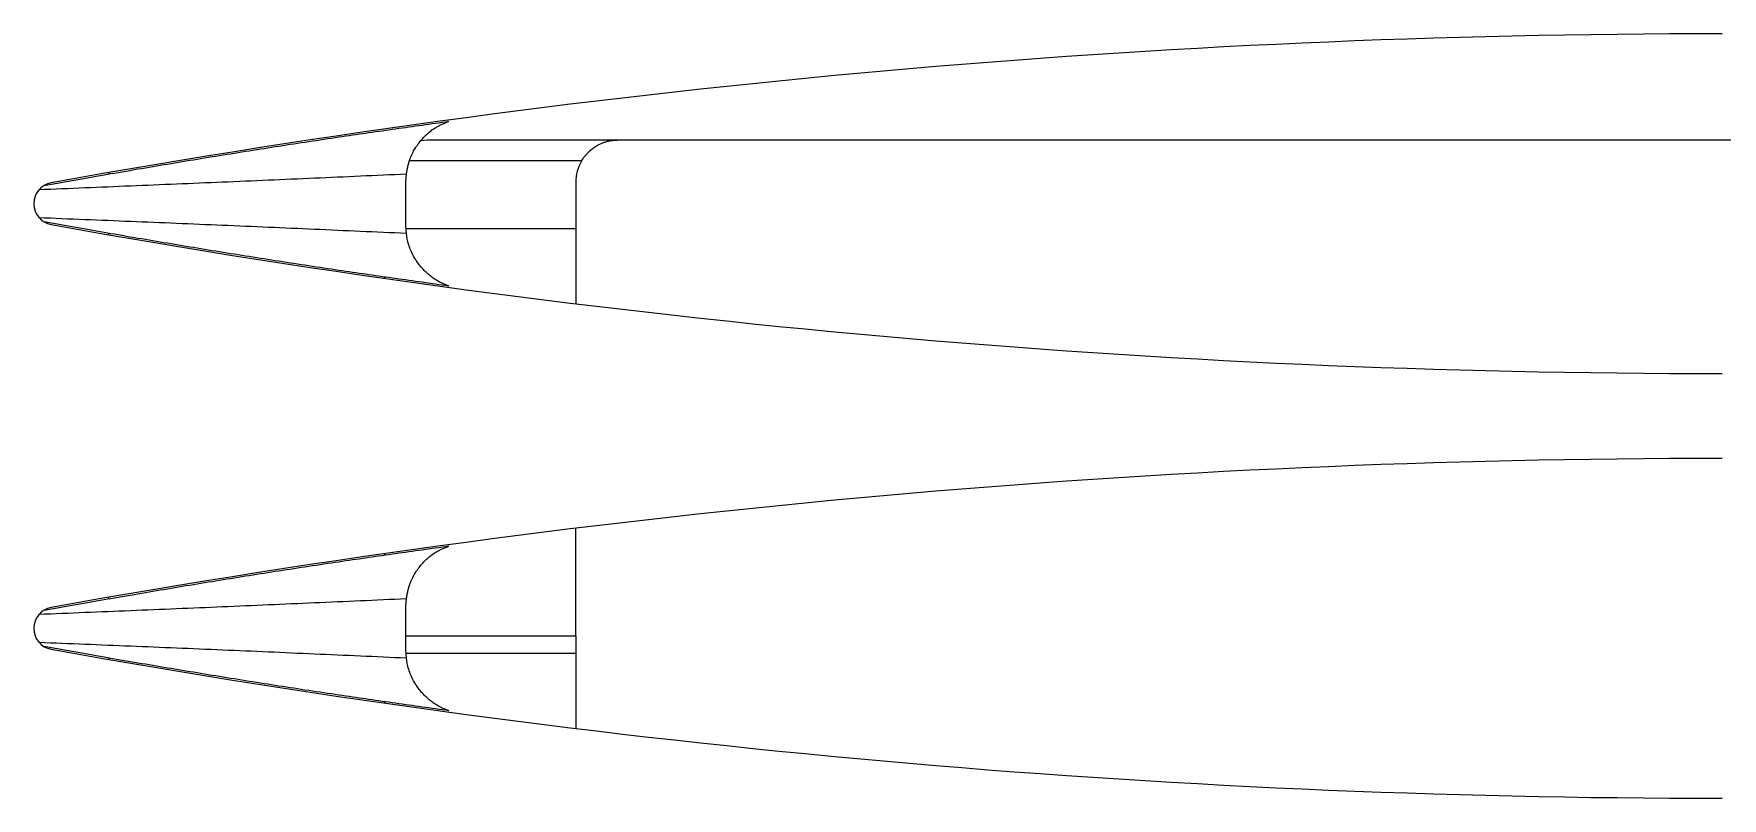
# Model space of a CAD drawing. Header units: metres. Extents: x -101133.8 to -101066.7, y -24899.3 to -24824.7.
# Drawn here: x -101110.06157 to -101110.0218, y -24853.26238 to -24853.24438 of the extents above; entities that cross this region are included whole.
import ezdxf

# ---------------------------------------------------------------- set-up
doc = ezdxf.new("R2010")
doc.units = ezdxf.units.M
doc.header["$LTSCALE"] = 0.2
doc.layers.add('CMT-CVC-MATERIEL', color=30, linetype='Continuous')

# ---------------------------------------------------------------- blocks, each defined once
blk = doc.blocks.new('Cassette 600x600')
at = {"linetype": 'Continuous', "lineweight": 13}
for p, q in [((-20448.383, 424.493), (-20448.23, 424.505)), ((-20448.23, 424.505), (-20393.169, 424.505)), ((-20448.641, 424.019), (-20444.588, 424.019)), ((-20455.73, 423.702), (-20455.73, 423.736)), ((-20448.73, 423.527), (-20448.72, 423.7)), ((-20444.73, 423.505), (-20444.73, 422.832)), ((-20444.73, 422.832), (-20444.73, 422.422)), ((-20455.73, 422.274), (-20455.73, 422.308)), ((-20448.72, 422.31), (-20448.73, 422.483)), ((-20448.726, 422.422), (-20444.73, 422.422)), ((-20444.73, 422.422), (-20444.73, 420.649)), ((-20449.23, 421.246), (-20449.23, 421.28)), ((-20444.73, 412.832), (-20444.73, 415.361)), ((-20449.23, 414.73), (-20449.23, 414.764)), ((-20455.73, 413.702), (-20455.73, 413.736)), ((-20448.73, 413.527), (-20448.72, 413.7)), ((-20448.73, 412.832), (-20444.73, 412.832)), ((-20444.73, 412.832), (-20444.73, 412.421)), ((-20448.72, 412.31), (-20448.73, 412.483)), ((-20448.726, 412.421), (-20444.73, 412.421)), ((-20444.73, 412.421), (-20444.73, 410.649)), ((-20455.73, 412.274), (-20455.73, 412.308)), ((-20449.23, 411.246), (-20449.23, 411.28))]:
    blk.add_line(p, q, dxfattribs=at)
for centre, radius, start, end in [((-20417.73, 204.505), 222.5, 90, 100.18749), ((-20443.73, 423.505), 1, 149.0734, 180), ((-20456.995, 423.005), 0.5, 100.1875, 259.8125), ((-20417.73, 641.505), 222.5, 259.81251, 270), ((-20417.73, 194.505), 222.5, 90, 100.18749), ((-20456.995, 413.005), 0.5, 100.1875, 259.8125), ((-20417.73, 631.505), 222.5, 259.81251, 270)]:
    blk.add_arc(centre, radius, start, end, dxfattribs=at)
for points, knots in [([(-20457.255, 423.432), (-20457.136, 423.453), (-20457.018, 423.475), (-20456.9, 423.496), (-20456.782, 423.517), (-20456.664, 423.538), (-20456.544, 423.559), (-20456.424, 423.581), (-20456.3, 423.602), (-20456.188, 423.622), (-20456.077, 423.642), (-20455.977, 423.66), (-20455.833, 423.685), (-20455.644, 423.718), (-20455.378, 423.764), (-20455.133, 423.806), (-20454.889, 423.848), (-20454.664, 423.886), (-20454.434, 423.924), (-20454.204, 423.963), (-20453.968, 424.002), (-20453.734, 424.04), (-20453.5, 424.079), (-20453.267, 424.117), (-20453.034, 424.154), (-20452.8, 424.192), (-20452.567, 424.229), (-20452.333, 424.266), (-20452.099, 424.303), (-20451.865, 424.34), (-20451.632, 424.376), (-20451.399, 424.412), (-20451.168, 424.447), (-20450.931, 424.483), (-20450.694, 424.519), (-20450.451, 424.555), (-20450.229, 424.588), (-20450.008, 424.621), (-20449.808, 424.65), (-20449.602, 424.679), (-20449.396, 424.709), (-20449.185, 424.739), (-20448.975, 424.769), (-20448.764, 424.799), (-20448.556, 424.828), (-20448.347, 424.857), (-20448.138, 424.887), (-20447.929, 424.916), (-20447.719, 424.945)], [0, 0, 0, 0, 1, 1, 1, 2, 2, 2, 3, 3, 3, 4, 4, 4, 5, 5, 5, 6, 6, 6, 7, 7, 7, 8, 8, 8, 9, 9, 9, 10, 10, 10, 11, 11, 11, 12, 12, 12, 13, 13, 13, 14, 14, 14, 15, 15, 15, 16, 16, 16, 16]), ([(-20448.72, 423.7), (-20448.714, 423.731), (-20448.708, 423.762), (-20448.702, 423.793), (-20448.696, 423.824), (-20448.689, 423.855), (-20448.682, 423.886), (-20448.675, 423.918), (-20448.666, 423.949), (-20448.658, 423.979), (-20448.649, 424.009), (-20448.641, 424.037), (-20448.628, 424.071), (-20448.615, 424.106), (-20448.597, 424.148), (-20448.578, 424.187), (-20448.559, 424.227), (-20448.538, 424.265), (-20448.516, 424.301), (-20448.493, 424.338), (-20448.469, 424.375), (-20448.441, 424.413), (-20448.413, 424.45), (-20448.381, 424.49), (-20448.354, 424.52), (-20448.327, 424.551), (-20448.306, 424.574), (-20448.282, 424.598), (-20448.257, 424.622), (-20448.23, 424.648), (-20448.202, 424.671), (-20448.175, 424.695), (-20448.147, 424.717), (-20448.116, 424.74), (-20448.084, 424.762), (-20448.049, 424.785), (-20448.021, 424.802), (-20447.993, 424.819), (-20447.972, 424.829), (-20447.949, 424.841), (-20447.926, 424.853), (-20447.9, 424.866), (-20447.874, 424.878), (-20447.849, 424.889), (-20447.823, 424.901), (-20447.797, 424.912), (-20447.772, 424.923), (-20447.745, 424.934), (-20447.719, 424.945)], [0, 0, 0, 0, 1, 1, 1, 2, 2, 2, 3, 3, 3, 4, 4, 4, 5, 5, 5, 6, 6, 6, 7, 7, 7, 8, 8, 8, 9, 9, 9, 10, 10, 10, 11, 11, 11, 12, 12, 12, 13, 13, 13, 14, 14, 14, 15, 15, 15, 16, 16, 16, 16]), ([(-20444.588, 424.019), (-20444.585, 424.023), (-20444.583, 424.027), (-20444.58, 424.031), (-20444.578, 424.035), (-20444.575, 424.039), (-20444.573, 424.044), (-20444.57, 424.048), (-20444.567, 424.053), (-20444.564, 424.057), (-20444.56, 424.062), (-20444.557, 424.068), (-20444.553, 424.073), (-20444.549, 424.079), (-20444.544, 424.085), (-20444.54, 424.092), (-20444.535, 424.098), (-20444.53, 424.105), (-20444.525, 424.112), (-20444.519, 424.119), (-20444.514, 424.126), (-20444.508, 424.134), (-20444.502, 424.141), (-20444.495, 424.149), (-20444.489, 424.156), (-20444.482, 424.164), (-20444.475, 424.172), (-20444.467, 424.18), (-20444.46, 424.188), (-20444.453, 424.196), (-20444.444, 424.205), (-20444.436, 424.213), (-20444.428, 424.221), (-20444.42, 424.229), (-20444.412, 424.236), (-20444.405, 424.243), (-20444.394, 424.253), (-20444.383, 424.263), (-20444.368, 424.275), (-20444.353, 424.287), (-20444.338, 424.299), (-20444.324, 424.309), (-20444.309, 424.32), (-20444.294, 424.331), (-20444.278, 424.341), (-20444.263, 424.351), (-20444.248, 424.36), (-20444.234, 424.369), (-20444.215, 424.38), (-20444.195, 424.39), (-20444.171, 424.403), (-20444.146, 424.415), (-20444.122, 424.426), (-20444.099, 424.436), (-20444.075, 424.444), (-20444.052, 424.453), (-20444.028, 424.461), (-20444.002, 424.468), (-20443.976, 424.475), (-20443.948, 424.481), (-20443.927, 424.485), (-20443.907, 424.489), (-20443.894, 424.491), (-20443.878, 424.493), (-20443.863, 424.495), (-20443.846, 424.497), (-20443.829, 424.498), (-20443.812, 424.5), (-20443.796, 424.501), (-20443.78, 424.502), (-20443.763, 424.503), (-20443.746, 424.504), (-20443.73, 424.505)], [0, 0, 0, 0, 1, 1, 1, 2, 2, 2, 3, 3, 3, 4, 4, 4, 5, 5, 5, 6, 6, 6, 7, 7, 7, 8, 8, 8, 9, 9, 9, 10, 10, 10, 11, 11, 11, 12, 12, 12, 13, 13, 13, 14, 14, 14, 15, 15, 15, 16, 16, 16, 17, 17, 17, 18, 18, 18, 19, 19, 19, 20, 20, 20, 21, 21, 21, 22, 22, 22, 23, 23, 23, 24, 24, 24, 24]), ([(-20448.72, 423.7), (-20449.081, 423.684), (-20449.442, 423.668), (-20449.803, 423.651), (-20450.164, 423.635), (-20450.525, 423.619), (-20450.885, 423.603), (-20451.246, 423.587), (-20451.607, 423.571), (-20451.968, 423.556), (-20452.329, 423.54), (-20452.69, 423.524), (-20453.05, 423.509), (-20453.411, 423.494), (-20453.771, 423.479), (-20454.132, 423.464), (-20454.492, 423.449), (-20454.852, 423.434), (-20455.212, 423.419), (-20455.573, 423.404), (-20455.933, 423.39), (-20456.293, 423.375), (-20456.653, 423.36), (-20457.014, 423.346), (-20457.374, 423.331)], [0, 0, 0, 0, 1, 1, 1, 2, 2, 2, 3, 3, 3, 4, 4, 4, 5, 5, 5, 6, 6, 6, 7, 7, 7, 8, 8, 8, 8]), ([(-20448.73, 422.483), (-20448.73, 422.503), (-20448.73, 422.524), (-20448.73, 422.544), (-20448.73, 422.565), (-20448.73, 422.585), (-20448.73, 422.606), (-20448.73, 422.627), (-20448.73, 422.648), (-20448.73, 422.669), (-20448.73, 422.69), (-20448.73, 422.711), (-20448.73, 422.733), (-20448.73, 422.755), (-20448.73, 422.777), (-20448.73, 422.799), (-20448.73, 422.822), (-20448.73, 422.844), (-20448.73, 422.867), (-20448.73, 422.89), (-20448.73, 422.912), (-20448.73, 422.935), (-20448.73, 422.958), (-20448.73, 422.981), (-20448.73, 423.004), (-20448.73, 423.028), (-20448.73, 423.051), (-20448.73, 423.074), (-20448.73, 423.097), (-20448.73, 423.12), (-20448.73, 423.142), (-20448.73, 423.165), (-20448.73, 423.188), (-20448.73, 423.21), (-20448.73, 423.232), (-20448.73, 423.254), (-20448.73, 423.276), (-20448.73, 423.298), (-20448.73, 423.319), (-20448.73, 423.341), (-20448.73, 423.362), (-20448.73, 423.383), (-20448.73, 423.404), (-20448.73, 423.425), (-20448.73, 423.445), (-20448.73, 423.466), (-20448.73, 423.486), (-20448.73, 423.507), (-20448.73, 423.527)], [0, 0, 0, 0, 1, 1, 1, 2, 2, 2, 3, 3, 3, 4, 4, 4, 5, 5, 5, 6, 6, 6, 7, 7, 7, 8, 8, 8, 9, 9, 9, 10, 10, 10, 11, 11, 11, 12, 12, 12, 13, 13, 13, 14, 14, 14, 15, 15, 15, 16, 16, 16, 16]), ([(-20457.374, 422.679), (-20457.014, 422.664), (-20456.653, 422.65), (-20456.293, 422.635), (-20455.933, 422.621), (-20455.573, 422.606), (-20455.212, 422.591), (-20454.852, 422.576), (-20454.492, 422.562), (-20454.132, 422.547), (-20453.771, 422.532), (-20453.411, 422.516), (-20453.05, 422.501), (-20452.69, 422.486), (-20452.329, 422.47), (-20451.968, 422.454), (-20451.607, 422.439), (-20451.246, 422.423), (-20450.885, 422.407), (-20450.525, 422.391), (-20450.164, 422.375), (-20449.803, 422.359), (-20449.442, 422.343), (-20449.081, 422.327), (-20448.72, 422.31)], [0, 0, 0, 0, 1, 1, 1, 2, 2, 2, 3, 3, 3, 4, 4, 4, 5, 5, 5, 6, 6, 6, 7, 7, 7, 8, 8, 8, 8]), ([(-20447.719, 421.065), (-20447.929, 421.094), (-20448.138, 421.124), (-20448.347, 421.153), (-20448.556, 421.182), (-20448.764, 421.212), (-20448.975, 421.241), (-20449.185, 421.271), (-20449.396, 421.301), (-20449.602, 421.331), (-20449.808, 421.361), (-20450.008, 421.39), (-20450.229, 421.422), (-20450.451, 421.455), (-20450.694, 421.491), (-20450.931, 421.527), (-20451.168, 421.563), (-20451.399, 421.598), (-20451.632, 421.634), (-20451.865, 421.67), (-20452.099, 421.707), (-20452.333, 421.744), (-20452.567, 421.781), (-20452.8, 421.818), (-20453.034, 421.856), (-20453.267, 421.894), (-20453.5, 421.931), (-20453.734, 421.97), (-20453.968, 422.008), (-20454.204, 422.048), (-20454.434, 422.086), (-20454.664, 422.125), (-20454.888, 422.163), (-20455.133, 422.204), (-20455.378, 422.246), (-20455.644, 422.292), (-20455.833, 422.325), (-20455.977, 422.351), (-20456.077, 422.368), (-20456.188, 422.388), (-20456.3, 422.408), (-20456.424, 422.43), (-20456.544, 422.451), (-20456.664, 422.473), (-20456.782, 422.493), (-20456.9, 422.515), (-20457.018, 422.536), (-20457.136, 422.557), (-20457.255, 422.578)], [0, 0, 0, 0, 1, 1, 1, 2, 2, 2, 3, 3, 3, 4, 4, 4, 5, 5, 5, 6, 6, 6, 7, 7, 7, 8, 8, 8, 9, 9, 9, 10, 10, 10, 11, 11, 11, 12, 12, 12, 13, 13, 13, 14, 14, 14, 15, 15, 15, 16, 16, 16, 16]), ([(-20447.719, 421.065), (-20447.727, 421.068), (-20447.735, 421.071), (-20447.743, 421.074), (-20447.751, 421.077), (-20447.759, 421.08), (-20447.767, 421.083), (-20447.775, 421.086), (-20447.783, 421.089), (-20447.79, 421.092), (-20447.798, 421.095), (-20447.805, 421.098), (-20447.814, 421.101), (-20447.836, 421.111), (-20447.871, 421.126), (-20447.901, 421.141), (-20447.932, 421.156), (-20447.958, 421.17), (-20447.984, 421.186), (-20448.011, 421.202), (-20448.039, 421.219), (-20448.063, 421.235), (-20448.088, 421.251), (-20448.109, 421.266), (-20448.137, 421.288), (-20448.166, 421.311), (-20448.202, 421.34), (-20448.233, 421.368), (-20448.265, 421.397), (-20448.293, 421.424), (-20448.32, 421.453), (-20448.348, 421.483), (-20448.375, 421.514), (-20448.398, 421.543), (-20448.422, 421.571), (-20448.442, 421.598), (-20448.467, 421.635), (-20448.493, 421.672), (-20448.523, 421.72), (-20448.548, 421.767), (-20448.574, 421.813), (-20448.595, 421.857), (-20448.614, 421.902), (-20448.633, 421.946), (-20448.649, 421.99), (-20448.664, 422.039), (-20448.678, 422.088), (-20448.691, 422.142), (-20448.698, 422.178), (-20448.701, 422.19), (-20448.703, 422.2), (-20448.705, 422.211), (-20448.706, 422.221), (-20448.708, 422.233), (-20448.71, 422.244), (-20448.712, 422.255), (-20448.713, 422.266), (-20448.715, 422.277), (-20448.717, 422.288), (-20448.718, 422.299), (-20448.72, 422.31)], [0, 0, 0, 0, 1, 1, 1, 2, 2, 2, 3, 3, 3, 4, 4, 4, 5, 5, 5, 6, 6, 6, 7, 7, 7, 8, 8, 8, 9, 9, 9, 10, 10, 10, 11, 11, 11, 12, 12, 12, 13, 13, 13, 14, 14, 14, 15, 15, 15, 16, 16, 16, 17, 17, 17, 18, 18, 18, 19, 19, 19, 20, 20, 20, 20]), ([(-20457.255, 413.432), (-20457.136, 413.453), (-20457.018, 413.475), (-20456.9, 413.496), (-20456.782, 413.517), (-20456.664, 413.538), (-20456.544, 413.559), (-20456.424, 413.581), (-20456.3, 413.602), (-20456.188, 413.622), (-20456.077, 413.642), (-20455.977, 413.66), (-20455.833, 413.685), (-20455.644, 413.718), (-20455.378, 413.764), (-20455.133, 413.806), (-20454.889, 413.848), (-20454.664, 413.886), (-20454.434, 413.924), (-20454.204, 413.963), (-20453.968, 414.002), (-20453.734, 414.04), (-20453.5, 414.079), (-20453.267, 414.117), (-20453.034, 414.154), (-20452.8, 414.192), (-20452.567, 414.229), (-20452.333, 414.266), (-20452.099, 414.303), (-20451.865, 414.34), (-20451.632, 414.376), (-20451.399, 414.412), (-20451.168, 414.447), (-20450.931, 414.483), (-20450.694, 414.519), (-20450.451, 414.555), (-20450.229, 414.588), (-20450.008, 414.621), (-20449.808, 414.65), (-20449.602, 414.679), (-20449.396, 414.709), (-20449.185, 414.739), (-20448.975, 414.769), (-20448.764, 414.799), (-20448.556, 414.828), (-20448.347, 414.857), (-20448.138, 414.887), (-20447.929, 414.916), (-20447.719, 414.945)], [0, 0, 0, 0, 1, 1, 1, 2, 2, 2, 3, 3, 3, 4, 4, 4, 5, 5, 5, 6, 6, 6, 7, 7, 7, 8, 8, 8, 9, 9, 9, 10, 10, 10, 11, 11, 11, 12, 12, 12, 13, 13, 13, 14, 14, 14, 15, 15, 15, 16, 16, 16, 16]), ([(-20448.72, 413.7), (-20448.714, 413.731), (-20448.708, 413.762), (-20448.702, 413.793), (-20448.696, 413.824), (-20448.689, 413.855), (-20448.682, 413.886), (-20448.675, 413.918), (-20448.666, 413.949), (-20448.658, 413.979), (-20448.649, 414.009), (-20448.641, 414.037), (-20448.628, 414.071), (-20448.615, 414.106), (-20448.597, 414.148), (-20448.578, 414.187), (-20448.559, 414.227), (-20448.538, 414.265), (-20448.516, 414.302), (-20448.493, 414.338), (-20448.469, 414.375), (-20448.441, 414.413), (-20448.413, 414.45), (-20448.381, 414.49), (-20448.354, 414.52), (-20448.327, 414.551), (-20448.306, 414.574), (-20448.282, 414.598), (-20448.257, 414.622), (-20448.23, 414.648), (-20448.202, 414.671), (-20448.175, 414.695), (-20448.147, 414.717), (-20448.116, 414.74), (-20448.084, 414.762), (-20448.049, 414.785), (-20448.021, 414.802), (-20447.993, 414.819), (-20447.972, 414.829), (-20447.949, 414.841), (-20447.926, 414.853), (-20447.9, 414.866), (-20447.874, 414.878), (-20447.849, 414.889), (-20447.823, 414.901), (-20447.797, 414.912), (-20447.772, 414.923), (-20447.745, 414.934), (-20447.719, 414.945)], [0, 0, 0, 0, 1, 1, 1, 2, 2, 2, 3, 3, 3, 4, 4, 4, 5, 5, 5, 6, 6, 6, 7, 7, 7, 8, 8, 8, 9, 9, 9, 10, 10, 10, 11, 11, 11, 12, 12, 12, 13, 13, 13, 14, 14, 14, 15, 15, 15, 16, 16, 16, 16]), ([(-20448.72, 413.7), (-20449.081, 413.684), (-20449.442, 413.668), (-20449.803, 413.651), (-20450.164, 413.635), (-20450.525, 413.619), (-20450.885, 413.603), (-20451.246, 413.587), (-20451.607, 413.571), (-20451.968, 413.556), (-20452.329, 413.54), (-20452.69, 413.524), (-20453.05, 413.509), (-20453.411, 413.494), (-20453.771, 413.479), (-20454.132, 413.464), (-20454.492, 413.449), (-20454.852, 413.434), (-20455.212, 413.419), (-20455.573, 413.404), (-20455.933, 413.39), (-20456.293, 413.375), (-20456.653, 413.36), (-20457.014, 413.346), (-20457.374, 413.331)], [0, 0, 0, 0, 1, 1, 1, 2, 2, 2, 3, 3, 3, 4, 4, 4, 5, 5, 5, 6, 6, 6, 7, 7, 7, 8, 8, 8, 8]), ([(-20448.73, 412.483), (-20448.73, 412.503), (-20448.73, 412.524), (-20448.73, 412.544), (-20448.73, 412.565), (-20448.73, 412.585), (-20448.73, 412.606), (-20448.73, 412.627), (-20448.73, 412.648), (-20448.73, 412.669), (-20448.73, 412.69), (-20448.73, 412.711), (-20448.73, 412.733), (-20448.73, 412.755), (-20448.73, 412.777), (-20448.73, 412.799), (-20448.73, 412.822), (-20448.73, 412.844), (-20448.73, 412.867), (-20448.73, 412.89), (-20448.73, 412.912), (-20448.73, 412.935), (-20448.73, 412.958), (-20448.73, 412.981), (-20448.73, 413.004), (-20448.73, 413.028), (-20448.73, 413.051), (-20448.73, 413.074), (-20448.73, 413.097), (-20448.73, 413.119), (-20448.73, 413.142), (-20448.73, 413.165), (-20448.73, 413.188), (-20448.73, 413.21), (-20448.73, 413.232), (-20448.73, 413.254), (-20448.73, 413.276), (-20448.73, 413.298), (-20448.73, 413.319), (-20448.73, 413.341), (-20448.73, 413.362), (-20448.73, 413.383), (-20448.73, 413.404), (-20448.73, 413.425), (-20448.73, 413.445), (-20448.73, 413.466), (-20448.73, 413.486), (-20448.73, 413.507), (-20448.73, 413.527)], [0, 0, 0, 0, 1, 1, 1, 2, 2, 2, 3, 3, 3, 4, 4, 4, 5, 5, 5, 6, 6, 6, 7, 7, 7, 8, 8, 8, 9, 9, 9, 10, 10, 10, 11, 11, 11, 12, 12, 12, 13, 13, 13, 14, 14, 14, 15, 15, 15, 16, 16, 16, 16]), ([(-20457.374, 412.679), (-20457.014, 412.664), (-20456.653, 412.65), (-20456.293, 412.635), (-20455.933, 412.621), (-20455.573, 412.606), (-20455.212, 412.591), (-20454.852, 412.576), (-20454.492, 412.562), (-20454.132, 412.547), (-20453.771, 412.532), (-20453.411, 412.517), (-20453.05, 412.501), (-20452.69, 412.486), (-20452.329, 412.47), (-20451.968, 412.455), (-20451.607, 412.439), (-20451.246, 412.423), (-20450.885, 412.407), (-20450.525, 412.391), (-20450.164, 412.375), (-20449.803, 412.359), (-20449.442, 412.343), (-20449.081, 412.327), (-20448.72, 412.31)], [0, 0, 0, 0, 1, 1, 1, 2, 2, 2, 3, 3, 3, 4, 4, 4, 5, 5, 5, 6, 6, 6, 7, 7, 7, 8, 8, 8, 8]), ([(-20447.719, 411.065), (-20447.929, 411.094), (-20448.138, 411.124), (-20448.347, 411.153), (-20448.556, 411.182), (-20448.764, 411.212), (-20448.975, 411.241), (-20449.185, 411.271), (-20449.396, 411.301), (-20449.602, 411.331), (-20449.808, 411.361), (-20450.008, 411.39), (-20450.229, 411.422), (-20450.451, 411.455), (-20450.694, 411.491), (-20450.931, 411.527), (-20451.168, 411.563), (-20451.399, 411.598), (-20451.632, 411.634), (-20451.865, 411.67), (-20452.099, 411.707), (-20452.333, 411.744), (-20452.567, 411.781), (-20452.8, 411.818), (-20453.034, 411.856), (-20453.267, 411.894), (-20453.5, 411.931), (-20453.734, 411.97), (-20453.968, 412.008), (-20454.204, 412.048), (-20454.434, 412.086), (-20454.664, 412.125), (-20454.888, 412.163), (-20455.133, 412.204), (-20455.378, 412.246), (-20455.644, 412.292), (-20455.833, 412.325), (-20455.977, 412.351), (-20456.077, 412.368), (-20456.188, 412.388), (-20456.3, 412.408), (-20456.424, 412.43), (-20456.544, 412.451), (-20456.664, 412.473), (-20456.782, 412.493), (-20456.9, 412.515), (-20457.018, 412.536), (-20457.136, 412.557), (-20457.255, 412.578)], [0, 0, 0, 0, 1, 1, 1, 2, 2, 2, 3, 3, 3, 4, 4, 4, 5, 5, 5, 6, 6, 6, 7, 7, 7, 8, 8, 8, 9, 9, 9, 10, 10, 10, 11, 11, 11, 12, 12, 12, 13, 13, 13, 14, 14, 14, 15, 15, 15, 16, 16, 16, 16]), ([(-20447.719, 411.065), (-20447.727, 411.068), (-20447.735, 411.071), (-20447.743, 411.074), (-20447.751, 411.077), (-20447.759, 411.08), (-20447.767, 411.083), (-20447.775, 411.086), (-20447.783, 411.089), (-20447.79, 411.092), (-20447.798, 411.095), (-20447.805, 411.098), (-20447.814, 411.101), (-20447.836, 411.111), (-20447.871, 411.126), (-20447.901, 411.141), (-20447.932, 411.156), (-20447.958, 411.17), (-20447.984, 411.186), (-20448.011, 411.202), (-20448.039, 411.219), (-20448.063, 411.235), (-20448.088, 411.251), (-20448.109, 411.266), (-20448.137, 411.288), (-20448.166, 411.311), (-20448.202, 411.34), (-20448.233, 411.368), (-20448.265, 411.397), (-20448.293, 411.424), (-20448.32, 411.453), (-20448.348, 411.483), (-20448.375, 411.514), (-20448.398, 411.543), (-20448.422, 411.571), (-20448.442, 411.598), (-20448.467, 411.635), (-20448.493, 411.672), (-20448.523, 411.72), (-20448.548, 411.767), (-20448.574, 411.813), (-20448.595, 411.857), (-20448.614, 411.902), (-20448.633, 411.946), (-20448.649, 411.99), (-20448.664, 412.039), (-20448.678, 412.088), (-20448.691, 412.142), (-20448.698, 412.178), (-20448.701, 412.19), (-20448.703, 412.2), (-20448.705, 412.211), (-20448.706, 412.221), (-20448.708, 412.233), (-20448.71, 412.244), (-20448.712, 412.255), (-20448.713, 412.266), (-20448.715, 412.277), (-20448.717, 412.288), (-20448.718, 412.299), (-20448.72, 412.31)], [0, 0, 0, 0, 1, 1, 1, 2, 2, 2, 3, 3, 3, 4, 4, 4, 5, 5, 5, 6, 6, 6, 7, 7, 7, 8, 8, 8, 9, 9, 9, 10, 10, 10, 11, 11, 11, 12, 12, 12, 13, 13, 13, 14, 14, 14, 15, 15, 15, 16, 16, 16, 17, 17, 17, 18, 18, 18, 19, 19, 19, 20, 20, 20, 20])]:
    blk.add_open_spline(points, degree=3, knots=knots, dxfattribs=at)

msp = doc.modelspace()

# ---------------------------------------------------------------- block references
at = {"layer": 'CMT-CVC-MATERIEL', "xscale": 0.001, "yscale": 0.001, "zscale": 0.001}
msp.add_blockref('Cassette 600x600', (-101089.604074, -24853.671381), dxfattribs=at)

doc.saveas('drawing.dxf')
